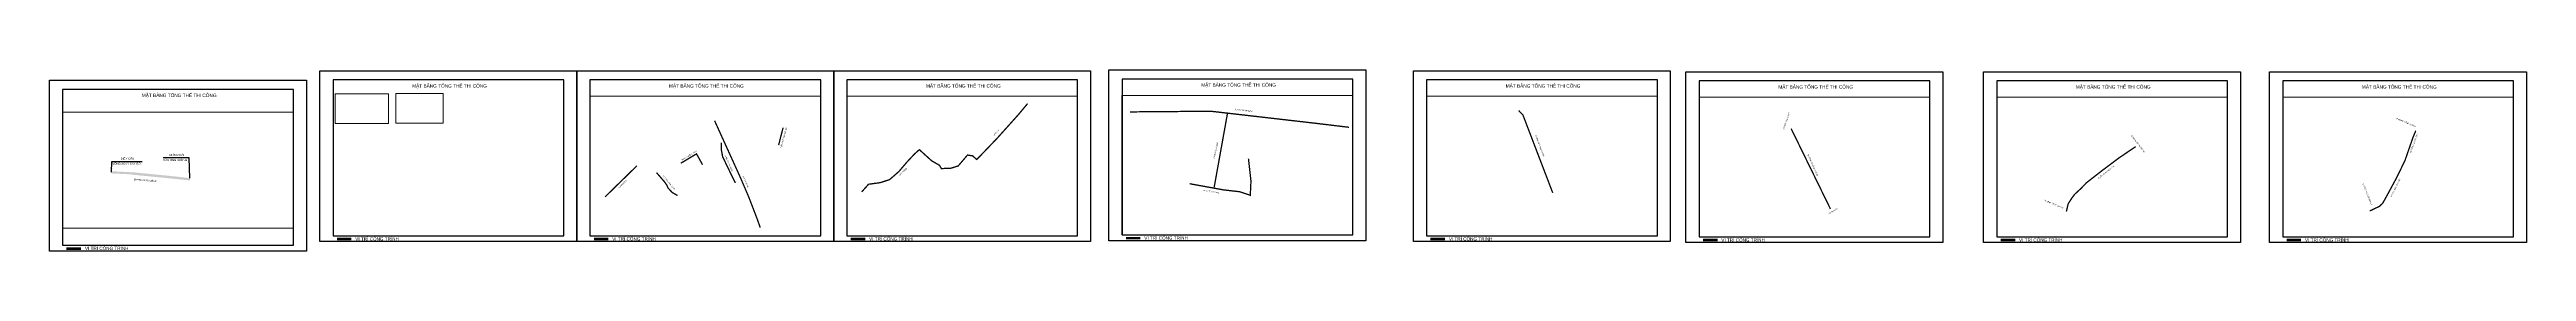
# Paper-space layout 'Layout1' of a CAD drawing. Header units: millimetres. Extents: x 647 to 2525, y 5 to 143.
import ezdxf

# ---------------------------------------------------------------- set-up
doc = ezdxf.new("R2010")
doc.units = ezdxf.units.MM
doc.layers.add('KHUNG TÊN', color=7, linetype='Continuous')
doc.layers.add('Tru BT HH', color=7, linetype='Continuous')
doc.styles.add('STYLE1', font='VNI-Helve.TTF')
doc.dimstyles.new('ISO-25', dxfattribs={"dimtxt": 2.5, "dimasz": 2.5, "dimexe": 1.25, "dimexo": 0.625, "dimtad": 1, "dimtxsty": 'Standard', "dimcen": 2.5, "dimadec": 0, "dimazin": 0, "dimtfac": 1, "dimtmove": 0, "dimatfit": 3, "dimfxl": 1, "dimarcsym": 0})

psp = doc.layouts.get("Layout1")

# ---------------------------------------------------------------- hatches: boundary and pattern name
h = psp.add_hatch(color=1)
h.dxf.hatch_style = 1
h.paths.add_polyline_path([(737, 62.1), (711.7, 64.6), (694.3, 65.5), (694.3, 63.8), (707.3, 63.2), (716.6, 62.2), (730.2, 60.9), (751.8, 58.7), (753.8, 58.4), (753.9, 60.1), (751.7, 60.5)])

# ---------------------------------------------------------------- linework, layer by layer
at = {"color": 1}
for points, const_width in [([(1262.9, 49.8), (1268.1, 55.6), (1276.9, 56.8), (1284, 59.1), (1291, 65.2), (1297.3, 72.6), (1302.9, 78.6), (1306.6, 81.9), (1315.8, 73.5), (1321.8, 70), (1323.3, 67.5), (1330.5, 67.8), (1336, 69.5), (1343.1, 77.8), (1346.9, 77.2), (1350.1, 74.4), (1365.4, 90.4), (1381.8, 108.7), (1388.6, 116.9)], 1), ([(1151.4, 103.9), (1170.9, 60.8), (1177.4, 45.6), (1183.6, 29.4), (1186, 22.6)], 1), ([(1203.3, 98.6), (1199.9, 85.3)], 1), ([(1466.2, 110.6), (1527.5, 111.1), (1606.4, 102), (1632.2, 98.9)], 1), ([(1530, 53.2), (1540.2, 110)], 1), ([(1760.8, 111.6), (1764, 108.3), (1786.6, 49.1)], 1), ([(1967.3, 97.9), (1997.1, 36.8)], 1), ([(2440.7, 96.3), (2438.6, 91.2), (2435.3, 81.7), (2432.5, 73.6), (2426.2, 60.6), (2421.9, 52.6), (2418.4, 46.1), (2415.6, 41.1), (2413.2, 38.8), (2405.8, 35.3)], 1), ([(1125.8, 71.6), (1137.7, 78.7), (1142.3, 70.4)], 1), ([(1156.5, 87.2), (1156.4, 82.4), (1157.5, 76.5), (1164.4, 62.1), (1167.1, 56.6)], 1), ([(1511.4, 56), (1537.2, 51.3), (1549.4, 49.9), (1557.4, 47.2), (1557.9, 58), (1556, 75.1)], 1), ([(2228.4, 84.2), (2215.9, 75.7), (2203.9, 66.7), (2191.2, 56.8), (2186.6, 52), (2182.3, 48.1), (2180, 45), (2177.3, 40.8), (2175.9, 34.9)], 1), ([(1068.4, 46), (1092.5, 69.6)], 1), ([(1107.4, 64.4), (1113.3, 57.6), (1115.2, 54.9), (1116, 52.9), (1119.2, 49.4), (1123.3, 47)], 1), ([(671.2, 6.7), (660.2, 6.7)], 2), ([(876.2, 14), (865.2, 14)], 2), ([(1070.9, 14), (1059.9, 14)], 2), ([(1265.6, 14), (1254.6, 14)], 2), ([(1474.1, 14.6), (1463.1, 14.6)], 2), ([(1704.9, 14), (1693.9, 14)], 2), ([(1911.5, 13.2), (1900.5, 13.2)], 2), ([(2137.1, 13.2), (2126.1, 13.2)], 2), ([(2353.8, 13.2), (2342.8, 13.2)], 2)]:
    psp.add_lwpolyline(points, dxfattribs=dict(at, const_width=const_width))
at = {"layer": 'KHUNG TÊN', "color": 5}
for points in [[(647.4, 134.6), (842.1, 134.6), (842.1, 4.8), (647.4, 4.8)], [(852.3, 141.8), (1047, 141.8), (1047, 12), (852.3, 12)], [(1037.1, 16.4), (1037.1, 134.9), (862.2, 134.9), (862.2, 16.4)], [(1047, 141.8), (1241.7, 141.8), (1241.7, 12), (1047, 12)], [(1231.8, 16.4), (1231.8, 134.9), (1056.9, 134.9), (1056.9, 16.4)], [(1241.7, 141.8), (1436.4, 141.8), (1436.4, 12), (1241.7, 12)], [(1426.5, 16.4), (1426.5, 134.9), (1251.6, 134.9), (1251.6, 16.4)], [(1450.2, 142.5), (1644.9, 142.5), (1644.9, 12.7), (1450.2, 12.7)], [(1635.1, 17.1), (1635.1, 135.6), (1460.2, 135.6), (1460.2, 17.1)], [(1681, 141.8), (1875.7, 141.8), (1875.7, 12), (1681, 12)], [(1865.9, 16.4), (1865.9, 134.9), (1691, 134.9), (1691, 16.4)], [(1887.6, 141.1), (2082.3, 141.1), (2082.3, 11.2), (1887.6, 11.2)], [(2072.4, 15.6), (2072.4, 134.1), (1897.5, 134.1), (1897.5, 15.6)], [(2113.2, 141.1), (2307.9, 141.1), (2307.9, 11.2), (2113.2, 11.2)], [(2298, 15.6), (2298, 134.1), (2123.1, 134.1), (2123.1, 15.6)], [(2329.9, 141.1), (2524.6, 141.1), (2524.6, 11.2), (2329.9, 11.2)], [(2514.7, 15.6), (2514.7, 134.1), (2339.9, 134.1), (2339.9, 15.6)], [(832.2, 9.2), (832.2, 127.7), (657.3, 127.7), (657.3, 9.2)]]:
    psp.add_lwpolyline(points, close=True, dxfattribs=at)

# ---------------------------------------------------------------- texts
at = {"layer": 'Tru BT HH', "color": 1, "style": 'STYLE1'}
for s, height, p in [('MAËT BAÈNG TOÅNG THEÅ THI COÂNG', 2.56, (922.2, 129.1)), ('MAËT BAÈNG TOÅNG THEÅ THI COÂNG', 2.56, (1116.9, 129.1)), ('MAËT BAÈNG TOÅNG THEÅ THI COÂNG', 2.56, (1311.6, 129.1)), ('MAËT BAÈNG TOÅNG THEÅ THI COÂNG', 2.56, (1520.2, 129.8)), ('MAËT BAÈNG TOÅNG THEÅ THI COÂNG', 2.56, (1751, 129.1)), ('MAËT BAÈNG TOÅNG THEÅ THI COÂNG', 2.56, (1957.6, 128.3)), ('MAËT BAÈNG TOÅNG THEÅ THI COÂNG', 2.56, (2183.1, 128.3)), ('MAËT BAÈNG TOÅNG THEÅ THI COÂNG', 2.56, (2399.9, 128.3)), ('MAËT BAÈNG TOÅNG THEÅ THI COÂNG', 2.56, (717.3, 121.9)), ('VÒ TRÍ COÂNG TRÌNH', 2.5, (674.2, 5.6)), ('VÒ TRÍ COÂNG TRÌNH', 2.5, (879.1, 12.8)), ('VÒ TRÍ COÂNG TRÌNH', 2.5, (1073.8, 12.8)), ('VÒ TRÍ COÂNG TRÌNH', 2.5, (1268.5, 12.8)), ('VÒ TRÍ COÂNG TRÌNH', 2.5, (1477.1, 13.5)), ('VÒ TRÍ COÂNG TRÌNH', 2.5, (1707.9, 12.8)), ('VÒ TRÍ COÂNG TRÌNH', 2.5, (1914.4, 12)), ('VÒ TRÍ COÂNG TRÌNH', 2.5, (2140, 12)), ('VÒ TRÍ COÂNG TRÌNH', 2.5, (2356.8, 12))]:
    psp.add_text(s, height=height, dxfattribs=at).set_placement(p)
for s, height, rotation, p in [('HUYØNH LAN KHANH', 1, 353.8799, (1545.6, 112)), ('309 NGUYEÃN VAÊN TROÃI', 1, 254.2155, (1205.4, 98.8)), ('BAÉC HAÛI', 1, 45.9088, (1363.2, 92.4)), ('CAO THAÉNG NOÁI DAØI', 1, 251.1776, (1965.5, 110.5)), ('ÑÖÔØNG COÁNG QUYØNH', 1, 337.1603, (2426.1, 105.1)), ('ÑÖÔØNG NGUYEÃN TRAÕI', 1, 69.3347, (2437.1, 79.5)), ('ÑIEÅM ÑAÀU', 1.5, 359.8588, (701.3, 74.3)), ('CAÀU OÂNG BUOÂNG', 1.5, 359.8588, (733.6, 73.3)), ('ÑIEÅM CUOÁI', 1.5, 359.8588, (738.3, 77)), ('HEÛM 1 HOAØNG VIEÄT', 1, 31.0225, (1126.7, 73.5)), ('NGOÂ THÒ THU MINH', 1, 294.1486, (1159.1, 77)), ('PHAÏM CÖÛ LÖÔÏNG', 1, 77.1911, (1530.3, 75.2)), ('ÑÖÔØNG LEÂ HOÀNG PHONG', 1, 290.3789, (1773.3, 92.9)), ('ÑÖÔØNG LEÂ HOÀNG PHONG', 1, 294.3609, (1979.7, 77.8)), ('VOØNG XOAY PHUØ ÑOÅNG', 1, 308.0435, (2224.7, 92.5)), ('VOØNG XOAY CAÂY GOÕ', 1.5, 359.8588, (695, 70.5)), ('ÑÖÔØNG HOÀNG BAØNG', 1.2, 355.2577, (711.2, 58.7)), ('XUAÂN HOÀNG', 1, 45.8186, (1079.1, 52.4)), ('NGUYEÃN ÑÌNH KHÔI', 1, 309.2423, (1112, 61.9)), ('BUØI THÒ XUAÂN', 1, 294.1486, (1172.6, 61.5)), ('ÑAÁT THAÙNH', 1, 44.3601, (1291.7, 62)), ('ÑÖÔØNG NGUYEÃN TRAÕI', 1, 39.1424, (2200.5, 59.6)), ('ÑÖÔØNG NGUYEÃN TRAÕI', 1, 63.0532, (2422.3, 45.7)), ('PHAÏM CÖÛ LÖÔÏNG', 1, 351.7956, (1521.5, 50.4)), ('ÑÖÔØNG 3/2', 1, 31.599, (1996.2, 32.8)), ('ÑÖÔØNG COÁNG QUYØNH', 1, 337.1603, (2159, 43)), ('ÑÖÔØNG NGUYEÃN VAÊN CÖØ', 1, 291.6996, (2400.4, 55.8))]:
    psp.add_text(s, height=height, rotation=rotation, dxfattribs=at).set_placement(p)

# ---------------------------------------------------------------- leaders
at = {"color": 1}
for points, override in [([(753.7, 60.1), (753.3, 75.6), (733.4, 75.6)], {"dimasz": 1, "dimgap": 0.625, "dimtad": 0}), ([(694.4, 64.9), (694.6, 73), (717.5, 73)], {"dimgap": 0.625, "dimtad": 0})]:
    psp.add_leader(points, dimstyle='ISO-25', override=override, dxfattribs=at)

# ---------------------------------------------------------------- viewports
at = {"layer": '0', "color": 1}
for center, size, view_center_point, view_height, status in [((884, 113.1), (40.3, 22.637), (9903.2, -4806.7), 377.257, 3), ((927.7, 113.2), (35.9, 22.572), (11643.4, -4872.7), 664.659, 4), ((1144.4, 69.4), (174.9, 106.159), (18957.2, -4809.6), 696.32, 5), ((1339.1, 69.4), (174.9, 106.159), (11743.8, -4856.2), 708.081, 6), ((1547.6, 70.1), (174.9, 106.159), (16800.5, -4918), 490.851, 7), ((1778.4, 69.4), (174.9, 106.159), (21694.2, -4812.5), 1158.476, 8), ((1985, 68.7), (174.9, 106.159), (26533.9, -4607.3), 884.661, 9), ((2210.6, 68.7), (174.9, 106.159), (29953.3, -4571), 900.45, 10), ((2427.3, 68.7), (174.9, 106.159), (33572.7, -4767.2), 1536.284, 11)]:
    psp.add_viewport(center=center, size=size, view_center_point=view_center_point, view_height=view_height, status=status, dxfattribs=at)
psp.add_viewport(center=(744.7, 66.3), size=(174.9, 88.196), view_center_point=(8130.2, -4638.3), view_height=831.058, dxfattribs=at)

doc.saveas('drawing.dxf')
